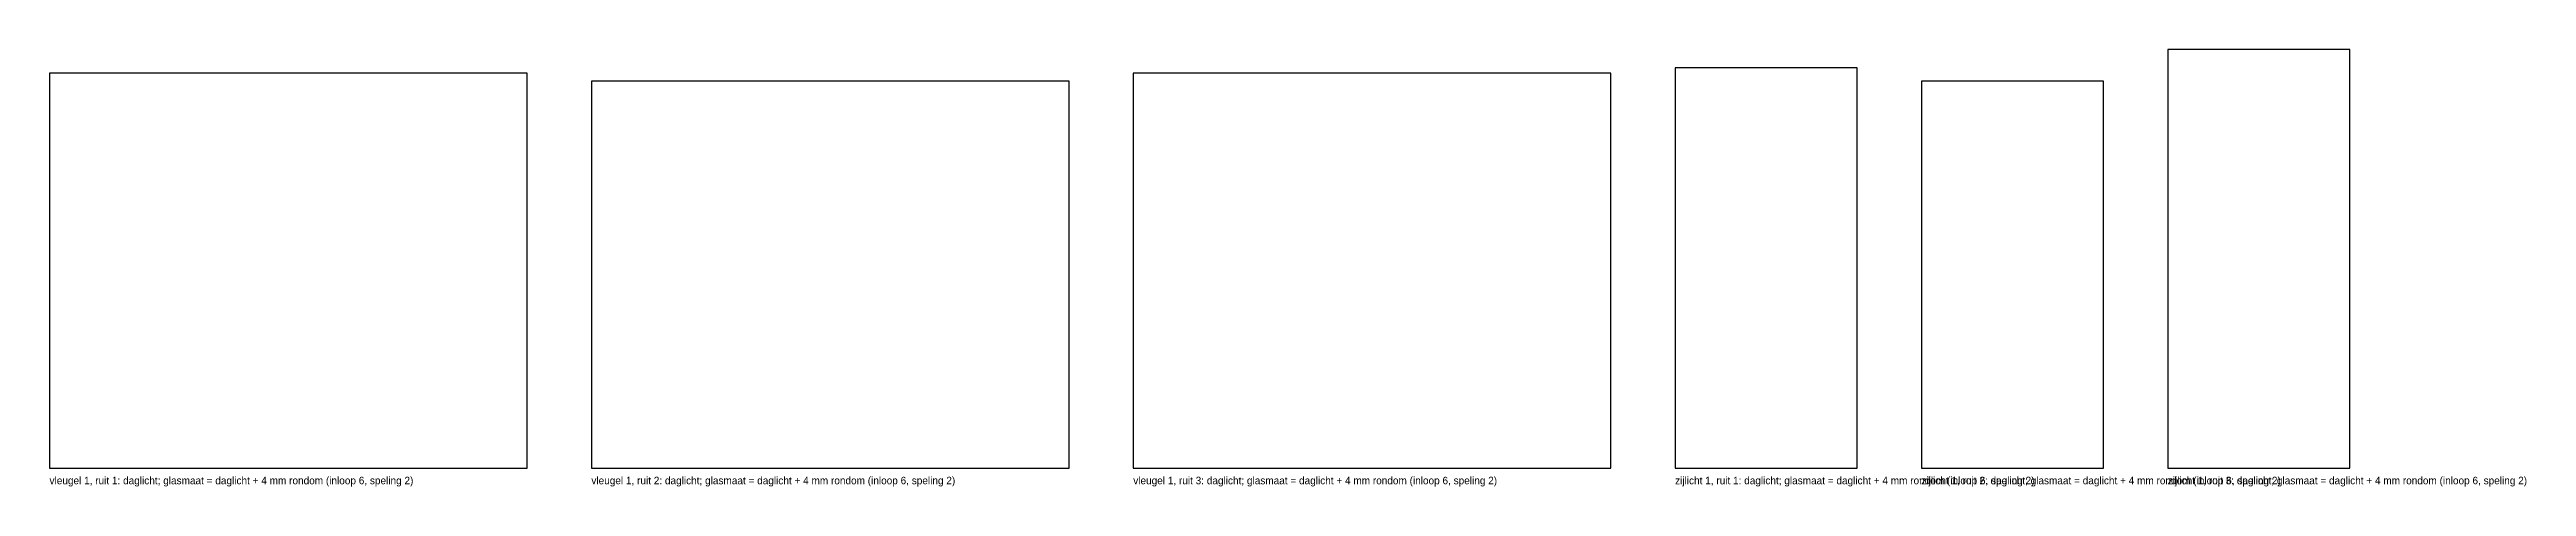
# Model space of a CAD drawing. Header units: millimetres. Extents: x 0 to 4626, y -34 to 783.
import ezdxf

# ---------------------------------------------------------------- set-up
doc = ezdxf.new("R2010")
doc.units = ezdxf.units.MM

msp = doc.modelspace()

# ---------------------------------------------------------------- linework, layer by layer
at = {"layer": 'DAGLICHT'}
for p, q in [((3376, 748.667), (3036, 748.667)), ((3036, 748.667), (3036, 0)), ((3376, 0), (3376, 748.667)), ((4296, 782.667), (3956, 782.667)), ((3956, 782.667), (3956, 0)), ((4296, 0), (4296, 782.667)), ((892, 738.6667), (0, 738.6667)), ((0, 738.6667), (0, 0)), ((892, 0), (892, 738.6667)), ((1904, 723.6667), (1012, 723.6667)), ((1012, 723.6667), (1012, 0)), ((1904, 0), (1904, 723.6667)), ((2916, 738.6667), (2024, 738.6667)), ((2024, 738.6667), (2024, 0)), ((2916, 0), (2916, 738.6667)), ((3836, 723.666), (3496, 723.666)), ((3496, 723.666), (3496, 0)), ((3836, 0), (3836, 723.666)), ((0, 0), (892, 0)), ((1012, 0), (1904, 0)), ((2024, 0), (2916, 0)), ((3036, 0), (3376, 0)), ((3496, 0), (3836, 0)), ((3956, 0), (4296, 0))]:
    msp.add_line(p, q, dxfattribs=at)

# ---------------------------------------------------------------- texts
at = {"layer": 'TEKST'}
for s, p in [('vleugel 1, ruit 1: daglicht; glasmaat = daglicht + 4 mm rondom (inloop 6, speling 2)', (0, -30)), ('vleugel 1, ruit 2: daglicht; glasmaat = daglicht + 4 mm rondom (inloop 6, speling 2)', (1012, -30)), ('vleugel 1, ruit 3: daglicht; glasmaat = daglicht + 4 mm rondom (inloop 6, speling 2)', (2024, -30)), ('zijlicht 1, ruit 1: daglicht; glasmaat = daglicht + 4 mm rondom (inloop 6, speling 2)', (3036, -30)), ('zijlicht 1, ruit 2: daglicht; glasmaat = daglicht + 4 mm rondom (inloop 6, speling 2)', (3496, -30)), ('zijlicht 1, ruit 3: daglicht; glasmaat = daglicht + 4 mm rondom (inloop 6, speling 2)', (3956, -30))]:
    msp.add_text(s, height=14, dxfattribs=at).set_placement(p)

doc.saveas('drawing.dxf')
